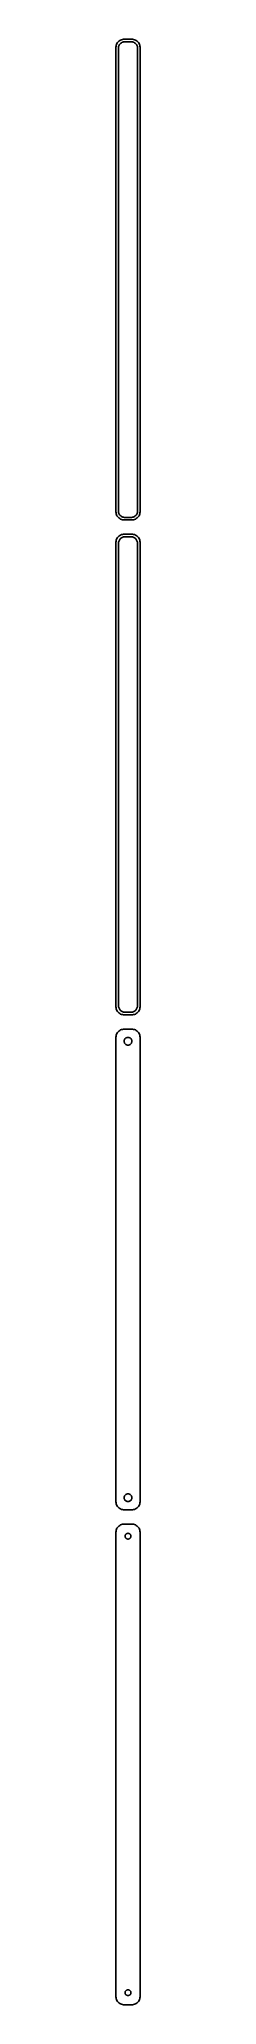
# Model space of a CAD drawing. Header units: metres. Extents: x -8 to 8, y 777 to 2004.
import ezdxf

# ---------------------------------------------------------------- set-up
doc = ezdxf.new("R2010")
doc.units = ezdxf.units.M

msp = doc.modelspace()

# ---------------------------------------------------------------- linework, layer by layer
for p, q in [((-7.34291, 2000.24), (-7.46057, 1999.63)), ((-7.14888, 2000.84), (-7.34291, 2000.24)), ((-6.88153, 2001.41), (-7.14888, 2000.84)), ((-6.54507, 2001.94), (-6.88153, 2001.41)), ((-6.14484, 2002.42), (-6.54507, 2001.94)), ((-5.68712, 2002.85), (-6.14484, 2002.42)), ((-5.7191, 1999.97), (-5.50522, 2000.43)), ((-5.17912, 2003.22), (-5.68712, 2002.85)), ((-5.50522, 2000.43), (-5.23605, 2000.85)), ((-5.23605, 2000.85), (-4.91586, 2001.24)), ((-4.62889, 2003.52), (-5.17912, 2003.22)), ((-4.91586, 2001.24), (-4.54968, 2001.58)), ((-4.04507, 2003.76), (-4.62889, 2003.52)), ((-4.54968, 2001.58), (-4.1433, 2001.88)), ((-4.1433, 2001.88), (-3.70311, 2002.12)), ((-3.4369, 2003.91), (-4.04507, 2003.76)), ((-3.70311, 2002.12), (-3.23605, 2002.3)), ((-2.81395, 2003.99), (-3.4369, 2003.91)), ((-3.23605, 2002.3), (-2.74951, 2002.43)), ((2.81395, 2003.99), (-2.81395, 2003.99)), ((-2.74951, 2002.43), (-2.25116, 2002.49)), ((-2.25116, 2002.49), (2.25116, 2002.49)), ((2.25116, 2002.49), (2.74951, 2002.43)), ((2.74951, 2002.43), (3.23605, 2002.3)), ((3.4369, 2003.91), (2.81395, 2003.99)), ((3.23605, 2002.3), (3.70311, 2002.12)), ((4.04507, 2003.76), (3.4369, 2003.91)), ((3.70311, 2002.12), (4.1433, 2001.88)), ((4.62889, 2003.52), (4.04507, 2003.76)), ((4.1433, 2001.88), (4.54968, 2001.58)), ((4.54968, 2001.58), (4.91586, 2001.24)), ((5.17912, 2003.22), (4.62889, 2003.52)), ((4.91586, 2001.24), (5.23605, 2000.85)), ((5.68712, 2002.85), (5.17912, 2003.22)), ((5.23605, 2000.85), (5.50522, 2000.43)), ((5.50522, 2000.43), (5.7191, 1999.97)), ((6.14484, 2002.42), (5.68712, 2002.85)), ((6.54507, 2001.94), (6.14484, 2002.42)), ((6.88153, 2001.41), (6.54507, 2001.94)), ((7.14888, 2000.84), (6.88153, 2001.41)), ((7.34291, 2000.24), (7.14888, 2000.84)), ((7.46057, 1999.63), (7.34291, 2000.24)), ((-7.46057, 1999.63), (-7.5, 1999)), ((-7.5, 1999), (-7.5, 1709)), ((-6, 1998.5), (-5.96844, 1999)), ((-6, 1709.5), (-6, 1998.5)), ((-5.96844, 1999), (-5.87433, 1999.49)), ((-5.87433, 1999.49), (-5.7191, 1999.97)), ((5.7191, 1999.97), (5.87433, 1999.49)), ((5.87433, 1999.49), (5.96844, 1999)), ((5.96844, 1999), (6, 1998.5)), ((6, 1998.5), (6, 1709.5)), ((7.5, 1999), (7.46057, 1999.63)), ((7.5, 1709), (7.5, 1999)), ((-7.5, 1709), (-7.46057, 1708.37)), ((-7.46057, 1708.37), (-7.34291, 1707.76)), ((-7.34291, 1707.76), (-7.14888, 1707.16)), ((-7.14888, 1707.16), (-6.88153, 1706.59)), ((-6.88153, 1706.59), (-6.54507, 1706.06)), ((-6.54507, 1706.06), (-6.14484, 1705.58)), ((-6.14484, 1705.58), (-5.68712, 1705.15)), ((-5.96844, 1709), (-6, 1709.5)), ((-5.87433, 1708.51), (-5.96844, 1709)), ((-5.7191, 1708.03), (-5.87433, 1708.51)), ((-5.50522, 1707.57), (-5.7191, 1708.03)), ((-5.23605, 1707.15), (-5.50522, 1707.57)), ((-4.91586, 1706.76), (-5.23605, 1707.15)), ((-4.54968, 1706.42), (-4.91586, 1706.76)), ((-4.1433, 1706.12), (-4.54968, 1706.42)), ((-3.70311, 1705.88), (-4.1433, 1706.12)), ((-3.23605, 1705.7), (-3.70311, 1705.88)), ((-2.74951, 1705.57), (-3.23605, 1705.7)), ((-2.25116, 1705.51), (-2.74951, 1705.57)), ((2.25116, 1705.51), (-2.25116, 1705.51)), ((2.74951, 1705.57), (2.25116, 1705.51)), ((3.23605, 1705.7), (2.74951, 1705.57)), ((3.70311, 1705.88), (3.23605, 1705.7)), ((4.1433, 1706.12), (3.70311, 1705.88)), ((4.54968, 1706.42), (4.1433, 1706.12)), ((4.91586, 1706.76), (4.54968, 1706.42)), ((5.23605, 1707.15), (4.91586, 1706.76)), ((5.50522, 1707.57), (5.23605, 1707.15)), ((5.7191, 1708.03), (5.50522, 1707.57)), ((5.68712, 1705.15), (6.14484, 1705.58)), ((5.87433, 1708.51), (5.7191, 1708.03)), ((5.96844, 1709), (5.87433, 1708.51)), ((6, 1709.5), (5.96844, 1709)), ((6.14484, 1705.58), (6.54507, 1706.06)), ((6.54507, 1706.06), (6.88153, 1706.59)), ((6.88153, 1706.59), (7.14888, 1707.16)), ((7.14888, 1707.16), (7.34291, 1707.76)), ((7.34291, 1707.76), (7.46057, 1708.37)), ((7.46057, 1708.37), (7.5, 1709)), ((-6.14484, 1693.42), (-6.54507, 1692.94)), ((-5.68712, 1693.85), (-6.14484, 1693.42)), ((-5.68712, 1705.15), (-5.17912, 1704.78)), ((-5.17912, 1694.22), (-5.68712, 1693.85)), ((-5.17912, 1704.78), (-4.62889, 1704.48)), ((-4.62889, 1694.52), (-5.17912, 1694.22)), ((-4.62889, 1704.48), (-4.04507, 1704.24)), ((-4.04507, 1694.76), (-4.62889, 1694.52)), ((-4.04507, 1704.24), (-3.4369, 1704.09)), ((-3.4369, 1694.91), (-4.04507, 1694.76)), ((-3.4369, 1704.09), (-2.81395, 1704.01)), ((-2.81395, 1694.99), (-3.4369, 1694.91)), ((-3.1967, 1693.18), (-2.72565, 1693.3)), ((-2.81395, 1704.01), (2.81395, 1704.01)), ((2.81395, 1694.99), (-2.81395, 1694.99)), ((-2.72565, 1693.3), (-2.24316, 1693.36)), ((-2.24316, 1693.36), (2.24316, 1693.36)), ((2.24316, 1693.36), (2.72565, 1693.3)), ((2.72565, 1693.3), (3.1967, 1693.18)), ((2.81395, 1704.01), (3.4369, 1704.09)), ((3.4369, 1694.91), (2.81395, 1694.99)), ((3.4369, 1704.09), (4.04507, 1704.24)), ((4.04507, 1694.76), (3.4369, 1694.91)), ((4.04507, 1704.24), (4.62889, 1704.48)), ((4.62889, 1694.52), (4.04507, 1694.76)), ((4.62889, 1704.48), (5.17912, 1704.78)), ((5.17912, 1694.22), (4.62889, 1694.52)), ((5.17912, 1704.78), (5.68712, 1705.15)), ((5.68712, 1693.85), (5.17912, 1694.22)), ((6.14484, 1693.42), (5.68712, 1693.85)), ((6.54507, 1692.94), (6.14484, 1693.42)), ((-7.46057, 1690.63), (-7.5, 1690)), ((-7.5, 1690), (-7.5, 1400)), ((-7.34291, 1691.24), (-7.46057, 1690.63)), ((-7.14888, 1691.84), (-7.34291, 1691.24)), ((-6.88153, 1692.41), (-7.14888, 1691.84)), ((-6.54507, 1692.94), (-6.88153, 1692.41)), ((-5.87262, 1689.5), (-5.84209, 1689.99)), ((-5.87262, 1400.5), (-5.87262, 1689.5)), ((-5.84209, 1689.99), (-5.75096, 1690.46)), ((-5.75096, 1690.46), (-5.60068, 1690.93)), ((-5.60068, 1690.93), (-5.3936, 1691.37)), ((-5.3936, 1691.37), (-5.13301, 1691.78)), ((-5.13301, 1691.78), (-4.82301, 1692.15)), ((-4.82301, 1692.15), (-4.46851, 1692.48)), ((-4.46851, 1692.48), (-4.07506, 1692.77)), ((-4.07506, 1692.77), (-3.64888, 1693)), ((-3.64888, 1693), (-3.1967, 1693.18)), ((3.1967, 1693.18), (3.64888, 1693)), ((3.64888, 1693), (4.07506, 1692.77)), ((4.07506, 1692.77), (4.46851, 1692.48)), ((4.46851, 1692.48), (4.82301, 1692.15)), ((4.82301, 1692.15), (5.13301, 1691.78)), ((5.13301, 1691.78), (5.3936, 1691.37)), ((5.3936, 1691.37), (5.60068, 1690.93)), ((5.60068, 1690.93), (5.75096, 1690.46)), ((5.75096, 1690.46), (5.84209, 1689.99)), ((5.84209, 1689.99), (5.87262, 1689.5)), ((5.87262, 1689.5), (5.87262, 1400.5)), ((6.88153, 1692.41), (6.54507, 1692.94)), ((7.14888, 1691.84), (6.88153, 1692.41)), ((7.34291, 1691.24), (7.14888, 1691.84)), ((7.46057, 1690.63), (7.34291, 1691.24)), ((7.5, 1690), (7.46057, 1690.63)), ((7.5, 1400), (7.5, 1690)), ((-7.5, 1400), (-7.46057, 1399.37)), ((-7.46057, 1399.37), (-7.34291, 1398.76)), ((-7.34291, 1398.76), (-7.14888, 1398.16)), ((-5.84209, 1400.01), (-5.87262, 1400.5)), ((-5.75096, 1399.54), (-5.84209, 1400.01)), ((-5.60068, 1399.07), (-5.75096, 1399.54)), ((-5.3936, 1398.63), (-5.60068, 1399.07)), ((5.60068, 1399.07), (5.3936, 1398.63)), ((5.75096, 1399.54), (5.60068, 1399.07)), ((5.84209, 1400.01), (5.75096, 1399.54)), ((5.87262, 1400.5), (5.84209, 1400.01)), ((7.14888, 1398.16), (7.34291, 1398.76)), ((7.34291, 1398.76), (7.46057, 1399.37)), ((7.46057, 1399.37), (7.5, 1400)), ((-7.14888, 1398.16), (-6.88153, 1397.59)), ((-6.88153, 1397.59), (-6.54507, 1397.06)), ((-6.54507, 1397.06), (-6.14484, 1396.58)), ((-6.14484, 1396.58), (-5.68712, 1396.15)), ((-5.68712, 1396.15), (-5.17912, 1395.78)), ((-5.13301, 1398.22), (-5.3936, 1398.63)), ((-5.17912, 1395.78), (-4.62889, 1395.48)), ((-4.82301, 1397.85), (-5.13301, 1398.22)), ((-4.46851, 1397.52), (-4.82301, 1397.85)), ((-4.62889, 1395.48), (-4.04507, 1395.24)), ((-4.07506, 1397.23), (-4.46851, 1397.52)), ((-3.64888, 1397), (-4.07506, 1397.23)), ((-4.04507, 1395.24), (-3.4369, 1395.09)), ((-3.1967, 1396.82), (-3.64888, 1397)), ((-3.4369, 1395.09), (-2.81395, 1395.01)), ((-2.72565, 1396.7), (-3.1967, 1396.82)), ((-2.81395, 1395.01), (2.81395, 1395.01)), ((-2.24316, 1396.64), (-2.72565, 1396.7)), ((2.24316, 1396.64), (-2.24316, 1396.64)), ((2.72565, 1396.7), (2.24316, 1396.64)), ((3.1967, 1396.82), (2.72565, 1396.7)), ((2.81395, 1395.01), (3.4369, 1395.09)), ((3.64888, 1397), (3.1967, 1396.82)), ((3.4369, 1395.09), (4.04507, 1395.24)), ((4.07506, 1397.23), (3.64888, 1397)), ((4.04507, 1395.24), (4.62889, 1395.48)), ((4.46851, 1397.52), (4.07506, 1397.23)), ((4.82301, 1397.85), (4.46851, 1397.52)), ((4.62889, 1395.48), (5.17912, 1395.78)), ((5.13301, 1398.22), (4.82301, 1397.85)), ((5.3936, 1398.63), (5.13301, 1398.22)), ((5.17912, 1395.78), (5.68712, 1396.15)), ((5.68712, 1396.15), (6.14484, 1396.58)), ((6.14484, 1396.58), (6.54507, 1397.06)), ((6.54507, 1397.06), (6.88153, 1397.59)), ((6.88153, 1397.59), (7.14888, 1398.16)), ((-7.46057, 1381.63), (-7.5, 1381)), ((-7.5, 1381), (-7.5, 1091)), ((-7.34291, 1382.24), (-7.46057, 1381.63)), ((-7.14888, 1382.84), (-7.34291, 1382.24)), ((-6.88153, 1383.41), (-7.14888, 1382.84)), ((-6.54507, 1383.94), (-6.88153, 1383.41)), ((-6.14484, 1384.42), (-6.54507, 1383.94)), ((-5.68712, 1384.85), (-6.14484, 1384.42)), ((-5.17912, 1385.22), (-5.68712, 1384.85)), ((-4.62889, 1385.52), (-5.17912, 1385.22)), ((-4.04507, 1385.76), (-4.62889, 1385.52)), ((-3.4369, 1385.91), (-4.04507, 1385.76)), ((-2.81395, 1385.99), (-3.4369, 1385.91)), ((2.81395, 1385.99), (-2.81395, 1385.99)), ((-2.39999, 1378.5), (-2.38107, 1378.8)), ((-2.38107, 1378.2), (-2.39999, 1378.5)), ((-2.38107, 1378.8), (-2.32458, 1379.1)), ((-2.32458, 1377.9), (-2.38107, 1378.2)), ((-2.32458, 1379.1), (-2.23146, 1379.38)), ((-2.23146, 1377.62), (-2.32458, 1377.9)), ((-2.23146, 1379.38), (-2.10313, 1379.66)), ((-2.10313, 1377.34), (-2.23146, 1377.62)), ((-2.10313, 1379.66), (-1.94164, 1379.91)), ((-1.94164, 1377.09), (-2.10313, 1377.34)), ((-1.94164, 1379.91), (-1.74951, 1380.14)), ((-1.74951, 1376.86), (-1.94164, 1377.09)), ((-1.74951, 1380.14), (-1.52982, 1380.35)), ((-1.52982, 1376.65), (-1.74951, 1376.86)), ((-1.52982, 1380.35), (-1.28598, 1380.53)), ((-1.28598, 1376.47), (-1.52982, 1376.65)), ((-1.28598, 1380.53), (-1.02187, 1380.67)), ((-1.02187, 1376.33), (-1.28598, 1376.47)), ((-1.02187, 1380.67), (-0.741638, 1380.78)), ((-0.741638, 1376.22), (-1.02187, 1376.33)), ((-0.741638, 1380.78), (-0.449707, 1380.86)), ((-0.449707, 1376.14), (-0.741638, 1376.22)), ((-0.449707, 1380.86), (-0.150696, 1380.9)), ((-0.150696, 1376.1), (-0.449707, 1376.14)), ((-0.150696, 1380.9), (0.150696, 1380.9)), ((0.150696, 1376.1), (-0.150696, 1376.1)), ((0.150696, 1380.9), (0.449707, 1380.86)), ((0.449707, 1376.14), (0.150696, 1376.1)), ((0.449707, 1380.86), (0.741638, 1380.78)), ((0.741638, 1376.22), (0.449707, 1376.14)), ((0.741638, 1380.78), (1.02187, 1380.67)), ((1.02187, 1376.33), (0.741638, 1376.22)), ((1.02187, 1380.67), (1.28598, 1380.53)), ((1.28598, 1376.47), (1.02187, 1376.33)), ((1.28598, 1380.53), (1.52982, 1380.35)), ((1.52982, 1376.65), (1.28598, 1376.47)), ((1.52982, 1380.35), (1.74951, 1380.14)), ((1.74951, 1376.86), (1.52982, 1376.65)), ((1.74951, 1380.14), (1.94164, 1379.91)), ((1.94164, 1377.09), (1.74951, 1376.86)), ((1.94164, 1379.91), (2.10313, 1379.66)), ((2.10313, 1377.34), (1.94164, 1377.09)), ((2.10313, 1379.66), (2.23146, 1379.38)), ((2.23146, 1377.62), (2.10313, 1377.34)), ((2.23146, 1379.38), (2.32458, 1379.1)), ((2.32458, 1377.9), (2.23146, 1377.62)), ((2.32458, 1379.1), (2.38107, 1378.8)), ((2.38107, 1378.2), (2.32458, 1377.9)), ((2.38107, 1378.8), (2.39999, 1378.5)), ((2.39999, 1378.5), (2.38107, 1378.2)), ((3.4369, 1385.91), (2.81395, 1385.99)), ((4.04507, 1385.76), (3.4369, 1385.91)), ((4.62889, 1385.52), (4.04507, 1385.76)), ((5.17912, 1385.22), (4.62889, 1385.52)), ((5.68712, 1384.85), (5.17912, 1385.22)), ((6.14484, 1384.42), (5.68712, 1384.85)), ((6.54507, 1383.94), (6.14484, 1384.42)), ((6.88153, 1383.41), (6.54507, 1383.94)), ((7.14888, 1382.84), (6.88153, 1383.41)), ((7.34291, 1382.24), (7.14888, 1382.84)), ((7.46057, 1381.63), (7.34291, 1382.24)), ((7.5, 1381), (7.46057, 1381.63)), ((7.5, 1091), (7.5, 1381)), ((-2.39999, 1093.5), (-2.38107, 1093.8)), ((-2.38107, 1093.2), (-2.39999, 1093.5)), ((-2.38107, 1093.8), (-2.32458, 1094.1)), ((-2.32458, 1092.9), (-2.38107, 1093.2)), ((-2.32458, 1094.1), (-2.23146, 1094.38)), ((-2.23146, 1092.62), (-2.32458, 1092.9)), ((-2.23146, 1094.38), (-2.10313, 1094.66)), ((-2.10313, 1092.34), (-2.23146, 1092.62)), ((-2.10313, 1094.66), (-1.94164, 1094.91)), ((-1.94164, 1092.09), (-2.10313, 1092.34)), ((-1.94164, 1094.91), (-1.74951, 1095.14)), ((-1.74951, 1091.86), (-1.94164, 1092.09)), ((-1.74951, 1095.14), (-1.52982, 1095.35)), ((-1.52982, 1095.35), (-1.28598, 1095.53)), ((-1.28598, 1095.53), (-1.02187, 1095.67)), ((-1.02187, 1095.67), (-0.741638, 1095.78)), ((-0.741638, 1095.78), (-0.449707, 1095.86)), ((-0.449707, 1095.86), (-0.150696, 1095.9)), ((-0.150696, 1095.9), (0.150696, 1095.9)), ((0.150696, 1095.9), (0.449707, 1095.86)), ((0.449707, 1095.86), (0.741638, 1095.78)), ((0.741638, 1095.78), (1.02187, 1095.67)), ((1.02187, 1095.67), (1.28598, 1095.53)), ((1.28598, 1095.53), (1.52982, 1095.35)), ((1.52982, 1095.35), (1.74951, 1095.14)), ((1.74951, 1095.14), (1.94164, 1094.91)), ((1.94164, 1092.09), (1.74951, 1091.86)), ((1.94164, 1094.91), (2.10313, 1094.66)), ((2.10313, 1092.34), (1.94164, 1092.09)), ((2.10313, 1094.66), (2.23146, 1094.38)), ((2.23146, 1092.62), (2.10313, 1092.34)), ((2.23146, 1094.38), (2.32458, 1094.1)), ((2.32458, 1092.9), (2.23146, 1092.62)), ((2.32458, 1094.1), (2.38107, 1093.8)), ((2.38107, 1093.2), (2.32458, 1092.9)), ((2.38107, 1093.8), (2.39999, 1093.5)), ((2.39999, 1093.5), (2.38107, 1093.2)), ((-7.5, 1091), (-7.46057, 1090.37)), ((-7.46057, 1090.37), (-7.34291, 1089.76)), ((-7.34291, 1089.76), (-7.14888, 1089.16)), ((-7.14888, 1089.16), (-6.88153, 1088.59)), ((-6.88153, 1088.59), (-6.54507, 1088.06)), ((-6.54507, 1088.06), (-6.14484, 1087.58)), ((-6.14484, 1087.58), (-5.68712, 1087.15)), ((-5.68712, 1087.15), (-5.17912, 1086.78)), ((-5.17912, 1086.78), (-4.62889, 1086.48)), ((-4.62889, 1086.48), (-4.04507, 1086.24)), ((-4.04507, 1086.24), (-3.4369, 1086.09)), ((-3.4369, 1086.09), (-2.81395, 1086.01)), ((-2.81395, 1086.01), (2.81395, 1086.01)), ((-1.52982, 1091.65), (-1.74951, 1091.86)), ((-1.28598, 1091.47), (-1.52982, 1091.65)), ((-1.02187, 1091.33), (-1.28598, 1091.47)), ((-0.741638, 1091.22), (-1.02187, 1091.33)), ((-0.449707, 1091.14), (-0.741638, 1091.22)), ((-0.150696, 1091.1), (-0.449707, 1091.14)), ((0.150696, 1091.1), (-0.150696, 1091.1)), ((0.449707, 1091.14), (0.150696, 1091.1)), ((0.741638, 1091.22), (0.449707, 1091.14)), ((1.02187, 1091.33), (0.741638, 1091.22)), ((1.28598, 1091.47), (1.02187, 1091.33)), ((1.52982, 1091.65), (1.28598, 1091.47)), ((1.74951, 1091.86), (1.52982, 1091.65)), ((2.81395, 1086.01), (3.4369, 1086.09)), ((3.4369, 1086.09), (4.04507, 1086.24)), ((4.04507, 1086.24), (4.62889, 1086.48)), ((4.62889, 1086.48), (5.17912, 1086.78)), ((5.17912, 1086.78), (5.68712, 1087.15)), ((5.68712, 1087.15), (6.14484, 1087.58)), ((6.14484, 1087.58), (6.54507, 1088.06)), ((6.54507, 1088.06), (6.88153, 1088.59)), ((6.88153, 1088.59), (7.14888, 1089.16)), ((7.14888, 1089.16), (7.34291, 1089.76)), ((7.34291, 1089.76), (7.46057, 1090.37)), ((7.46057, 1090.37), (7.5, 1091)), ((-7.46057, 1072.63), (-7.5, 1072)), ((-7.5, 1072), (-7.5, 782)), ((-7.34291, 1073.24), (-7.46057, 1072.63)), ((-7.14888, 1073.84), (-7.34291, 1073.24)), ((-6.88153, 1074.41), (-7.14888, 1073.84)), ((-6.54507, 1074.94), (-6.88153, 1074.41)), ((-6.14484, 1075.42), (-6.54507, 1074.94)), ((-5.68712, 1075.85), (-6.14484, 1075.42)), ((-5.17912, 1076.22), (-5.68712, 1075.85)), ((-4.62889, 1076.52), (-5.17912, 1076.22)), ((-4.04507, 1076.76), (-4.62889, 1076.52)), ((-3.4369, 1076.91), (-4.04507, 1076.76)), ((-2.81395, 1076.99), (-3.4369, 1076.91)), ((2.81395, 1076.99), (-2.81395, 1076.99)), ((-1.79999, 1069.5), (-1.7858, 1069.73)), ((-1.7858, 1069.27), (-1.79999, 1069.5)), ((-1.7858, 1069.73), (-1.74344, 1069.95)), ((-1.74344, 1069.05), (-1.7858, 1069.27)), ((-1.74344, 1069.95), (-1.67358, 1070.16)), ((-1.67358, 1068.84), (-1.74344, 1069.05)), ((-1.67358, 1070.16), (-1.57735, 1070.37)), ((-1.57735, 1068.63), (-1.67358, 1068.84)), ((-1.57735, 1070.37), (-1.45622, 1070.56)), ((-1.45622, 1068.44), (-1.57735, 1068.63)), ((-1.45622, 1070.56), (-1.31213, 1070.73)), ((-1.31213, 1068.27), (-1.45622, 1068.44)), ((-1.31213, 1070.73), (-1.14735, 1070.89)), ((-1.14735, 1068.11), (-1.31213, 1068.27)), ((-1.14735, 1070.89), (-0.964478, 1071.02)), ((-0.964478, 1067.98), (-1.14735, 1068.11)), ((-0.964478, 1071.02), (-0.766388, 1071.13)), ((-0.766388, 1067.87), (-0.964478, 1067.98)), ((-0.766388, 1071.13), (-0.556229, 1071.21)), ((-0.556229, 1067.79), (-0.766388, 1067.87)), ((-0.556229, 1071.21), (-0.33728, 1071.27)), ((-0.33728, 1067.73), (-0.556229, 1067.79)), ((-0.33728, 1071.27), (-0.113022, 1071.3)), ((-0.113022, 1067.7), (-0.33728, 1067.73)), ((-0.113022, 1071.3), (0.113022, 1071.3)), ((0.113022, 1067.7), (-0.113022, 1067.7)), ((0.113022, 1071.3), (0.33728, 1071.27)), ((0.33728, 1067.73), (0.113022, 1067.7)), ((0.33728, 1071.27), (0.556229, 1071.21)), ((0.556229, 1067.79), (0.33728, 1067.73)), ((0.556229, 1071.21), (0.766388, 1071.13)), ((0.766388, 1067.87), (0.556229, 1067.79)), ((0.766388, 1071.13), (0.964478, 1071.02)), ((0.964478, 1067.98), (0.766388, 1067.87)), ((0.964478, 1071.02), (1.14735, 1070.89)), ((1.14735, 1068.11), (0.964478, 1067.98)), ((1.14735, 1070.89), (1.31213, 1070.73)), ((1.31213, 1068.27), (1.14735, 1068.11)), ((1.31213, 1070.73), (1.45622, 1070.56)), ((1.45622, 1068.44), (1.31213, 1068.27)), ((1.45622, 1070.56), (1.57735, 1070.37)), ((1.57735, 1068.63), (1.45622, 1068.44)), ((1.57735, 1070.37), (1.67358, 1070.16)), ((1.67358, 1068.84), (1.57735, 1068.63)), ((1.67358, 1070.16), (1.74344, 1069.95)), ((1.74344, 1069.05), (1.67358, 1068.84)), ((1.74344, 1069.95), (1.7858, 1069.73)), ((1.7858, 1069.27), (1.74344, 1069.05)), ((1.7858, 1069.73), (1.79999, 1069.5)), ((1.79999, 1069.5), (1.7858, 1069.27)), ((3.4369, 1076.91), (2.81395, 1076.99)), ((4.04507, 1076.76), (3.4369, 1076.91)), ((4.62889, 1076.52), (4.04507, 1076.76)), ((5.17912, 1076.22), (4.62889, 1076.52)), ((5.68712, 1075.85), (5.17912, 1076.22)), ((6.14484, 1075.42), (5.68712, 1075.85)), ((6.54507, 1074.94), (6.14484, 1075.42)), ((6.88153, 1074.41), (6.54507, 1074.94)), ((7.14888, 1073.84), (6.88153, 1074.41)), ((7.34291, 1073.24), (7.14888, 1073.84)), ((7.46057, 1072.63), (7.34291, 1073.24)), ((7.5, 1072), (7.46057, 1072.63)), ((7.5, 782), (7.5, 1072)), ((-1.67358, 785.163), (-1.57735, 785.367)), ((-1.57735, 785.367), (-1.45622, 785.558)), ((-1.45622, 785.558), (-1.31213, 785.732)), ((-1.31213, 785.732), (-1.14735, 785.887)), ((-1.14735, 785.887), (-0.964478, 786.02)), ((-0.964478, 786.02), (-0.766388, 786.129)), ((-0.766388, 786.129), (-0.556229, 786.212)), ((-0.556229, 786.212), (-0.33728, 786.268)), ((-0.33728, 786.268), (-0.113022, 786.296)), ((-0.113022, 786.296), (0.113022, 786.296)), ((0.113022, 786.296), (0.33728, 786.268)), ((0.33728, 786.268), (0.556229, 786.212)), ((0.556229, 786.212), (0.766388, 786.129)), ((0.766388, 786.129), (0.964478, 786.02)), ((0.964478, 786.02), (1.14735, 785.887)), ((1.14735, 785.887), (1.31213, 785.732)), ((1.31213, 785.732), (1.45622, 785.558)), ((1.45622, 785.558), (1.57735, 785.367)), ((1.57735, 785.367), (1.67358, 785.163)), ((-7.5, 782), (-7.46057, 781.373)), ((-7.46057, 781.373), (-7.34291, 780.757)), ((-7.34291, 780.757), (-7.14888, 780.159)), ((-7.14888, 780.159), (-6.88153, 779.591)), ((-6.88153, 779.591), (-6.54507, 779.061)), ((-6.54507, 779.061), (-6.14484, 778.577)), ((-6.14484, 778.577), (-5.68712, 778.147)), ((-5.68712, 778.147), (-5.17912, 777.778)), ((-5.17912, 777.778), (-4.62889, 777.476)), ((-4.62889, 777.476), (-4.04507, 777.245)), ((-4.04507, 777.245), (-3.4369, 777.089)), ((-3.4369, 777.089), (-2.81395, 777.01)), ((-2.81395, 777.01), (2.81395, 777.01)), ((-1.79999, 784.5), (-1.7858, 784.726)), ((-1.7858, 784.274), (-1.79999, 784.5)), ((-1.7858, 784.726), (-1.74344, 784.948)), ((-1.74344, 784.052), (-1.7858, 784.274)), ((-1.74344, 784.948), (-1.67358, 785.163)), ((-1.67358, 783.837), (-1.74344, 784.052)), ((-1.57735, 783.633), (-1.67358, 783.837)), ((-1.45622, 783.442), (-1.57735, 783.633)), ((-1.31213, 783.268), (-1.45622, 783.442)), ((-1.14735, 783.113), (-1.31213, 783.268)), ((-0.964478, 782.98), (-1.14735, 783.113)), ((-0.766388, 782.871), (-0.964478, 782.98)), ((-0.556229, 782.788), (-0.766388, 782.871)), ((-0.33728, 782.732), (-0.556229, 782.788)), ((-0.113022, 782.704), (-0.33728, 782.732)), ((0.113022, 782.704), (-0.113022, 782.704)), ((0.33728, 782.732), (0.113022, 782.704)), ((0.556229, 782.788), (0.33728, 782.732)), ((0.766388, 782.871), (0.556229, 782.788)), ((0.964478, 782.98), (0.766388, 782.871)), ((1.14735, 783.113), (0.964478, 782.98)), ((1.31213, 783.268), (1.14735, 783.113)), ((1.45622, 783.442), (1.31213, 783.268)), ((1.57735, 783.633), (1.45622, 783.442)), ((1.67358, 783.837), (1.57735, 783.633)), ((1.67358, 785.163), (1.74344, 784.948)), ((1.74344, 784.052), (1.67358, 783.837)), ((1.74344, 784.948), (1.7858, 784.726)), ((1.7858, 784.274), (1.74344, 784.052)), ((1.7858, 784.726), (1.79999, 784.5)), ((1.79999, 784.5), (1.7858, 784.274)), ((2.81395, 777.01), (3.4369, 777.089)), ((3.4369, 777.089), (4.04507, 777.245)), ((4.04507, 777.245), (4.62889, 777.476)), ((4.62889, 777.476), (5.17912, 777.778)), ((5.17912, 777.778), (5.68712, 778.147)), ((5.68712, 778.147), (6.14484, 778.577)), ((6.14484, 778.577), (6.54507, 779.061)), ((6.54507, 779.061), (6.88153, 779.591)), ((6.88153, 779.591), (7.14888, 780.159)), ((7.14888, 780.159), (7.34291, 780.757)), ((7.34291, 780.757), (7.46057, 781.373)), ((7.46057, 781.373), (7.5, 782))]:
    msp.add_line(p, q)

doc.saveas('drawing.dxf')
